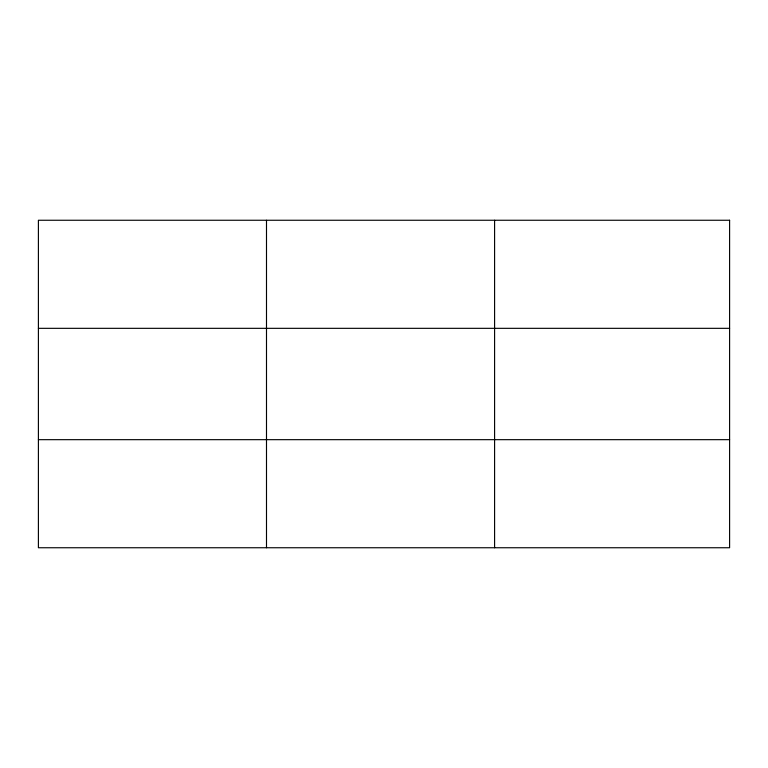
<?xml version="1.0" encoding="UTF-8"?>
<svg xmlns="http://www.w3.org/2000/svg" width="768" height="768" viewBox="0 0 768 768"><rect width="100%" height="100%" fill="white"/><g stroke="black" fill="none" stroke-linecap="round" stroke-linejoin="round"><path stroke-width="1.15" d="M266.496 220.253L266.496 547.747M494.592 220.253L494.592 547.747M38.4 328.33L729.6 328.33M38.4 439.67L729.6 439.67M729.6 220.253L729.6 547.747L38.4 547.747L38.4 220.253L729.6 220.253"/></g></svg>
